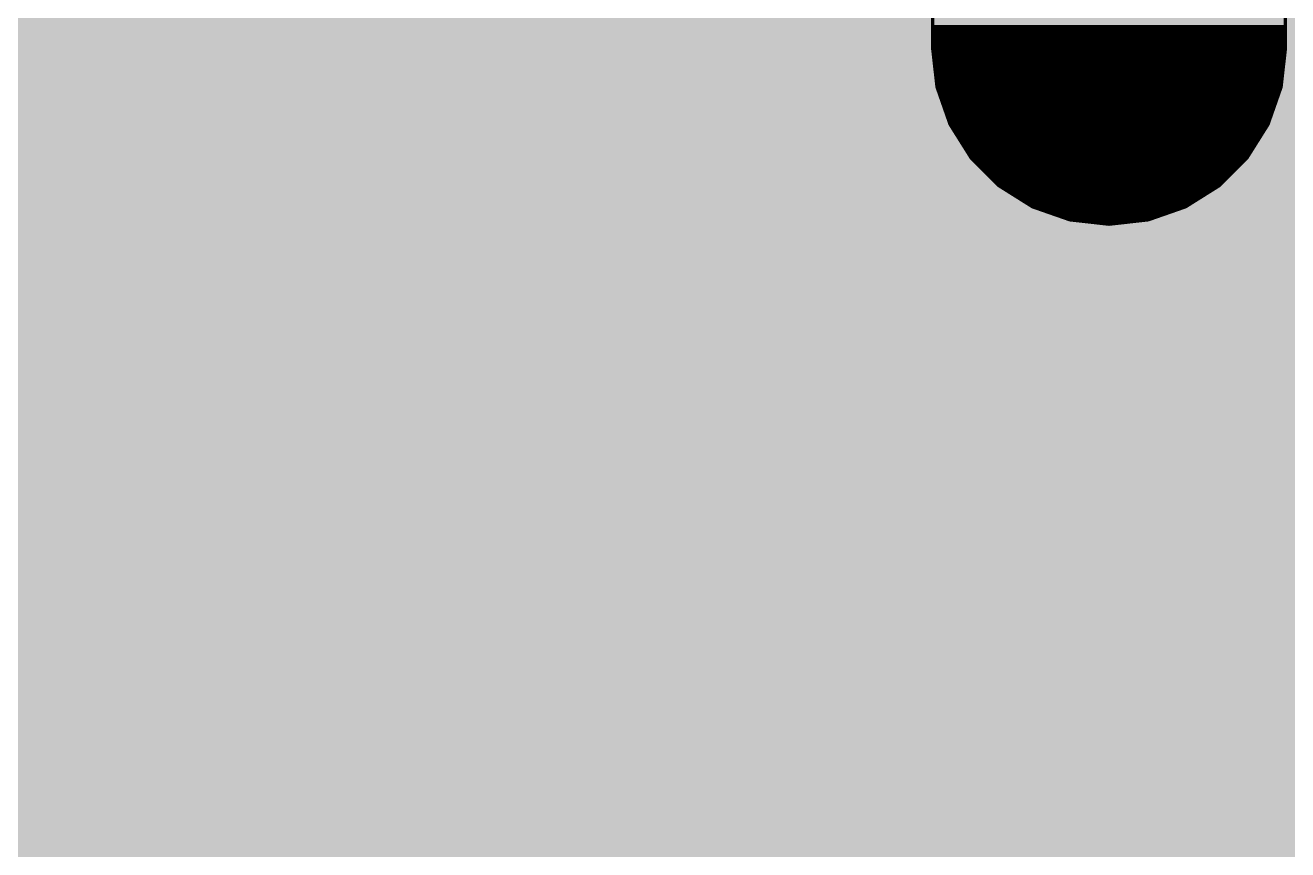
# Model space of a CAD drawing. Extents: x -0.1 to 1.18, y 0 to 3.76.
# Drawn here: x 0.0814 to 0.2223, y 3.025 to 3.1171 of the extents above; entities that cross this region are included whole.
import ezdxf

# ---------------------------------------------------------------- set-up
doc = ezdxf.new("R2010")
doc.units = 0
for name, color, linetype in [('1', 12, 'CONTINUOUS'), ('16', 132, 'CONTINUOUS'), ('18', 110, 'CONTINUOUS'), ('21', 253, 'CONTINUOUS'), ('27', 253, 'CONTINUOUS'), ('39', 12, 'CONTINUOUS'), ('51', 253, 'CONTINUOUS')]:
    doc.layers.add(name, color=color, linetype=linetype)

# ---------------------------------------------------------------- blocks, each defined once
blk = doc.blocks.new('RECT')
blk.add_solid([(-0.5, -0.5), (0.5, -0.5), (-0.5, 0.5), (0.5, 0.5)])
blk = doc.blocks.new('ROUNDV')
at = {"const_width": 0.5}
blk.add_lwpolyline([(0, -0.25, 1), (0, 0.25, 1), (0, -0.25)], format="xyb", dxfattribs=at)

msp = doc.modelspace()

# ---------------------------------------------------------------- linework, layer by layer
at = {"layer": '1'}
for points, const_width in [([(0.182677, 3.173622), (0.182677, 3.114567)], 0.000394), ([(0.222047, 3.114567), (0.222047, 3.173622)], 0.000394), ([(0.106, 3.0055), (0.106, 3.13473)], 0.032), ([(0.124252, 3.134252), (0.115, 3.125)], 0.032), ([(0.15648, 3.134251), (0.15648, 3.117147)], 0.032), ([(0.202362, 3.134252), (0.202362, 3.1)], 0.032), ([(0.15648, 3.117147), (0.15648, 3.110553)], 0.032), ([(0.15648, 3.110553), (0.157874, 3.102646)], 0.032), ([(0.106, 3.104), (0.157636, 3.104)], 0.032), ([(0.157874, 3.102646), (0.16062, 3.095102)], 0.032), ([(0.182677, 3.116929), (0.222047, 3.116929)], 0.000394), ([(0.182677, 3.116535), (0.222047, 3.116535)], 0.000394), ([(0.182677, 3.116142), (0.222047, 3.116142)], 0.000394), ([(0.202362, 3.1), (0.187362, 3.085)], 0.032), ([(0.182677, 3.115748), (0.222047, 3.115748)], 0.000394), ([(0.182677, 3.115354), (0.222047, 3.115354)], 0.000394), ([(0.182677, 3.114961), (0.222047, 3.114961)], 0.000394), ([(0.202362, 3.1), (0.202362, 3.042362)], 0.032), ([(0.182677, 3.114567), (0.183171, 3.110187)], 0.000394), ([(0.182677, 3.114567), (0.222047, 3.114567)], 0.000394), ([(0.182721, 3.114173), (0.222003, 3.114173)], 0.000394), ([(0.182766, 3.11378), (0.221958, 3.11378)], 0.000394), ([(0.18281, 3.113386), (0.221914, 3.113386)], 0.000394), ([(0.221554, 3.110187), (0.222047, 3.114567)], 0.000394), ([(0.182855, 3.112992), (0.22187, 3.112992)], 0.000394), ([(0.182899, 3.112598), (0.221825, 3.112598)], 0.000394), ([(0.182943, 3.112205), (0.221781, 3.112205)], 0.000394), ([(0.16062, 3.095102), (0.16062, 3.095102)], 0.032), ([(0.16062, 3.095102), (0.164634, 3.08815)], 0.032), ([(0.182988, 3.111811), (0.221737, 3.111811)], 0.000394), ([(0.183032, 3.111417), (0.221692, 3.111417)], 0.000394), ([(0.183076, 3.111024), (0.221648, 3.111024)], 0.000394), ([(0.183121, 3.11063), (0.221604, 3.11063)], 0.000394), ([(0.183165, 3.110236), (0.221559, 3.110236)], 0.000394), ([(0.183171, 3.110187), (0.184627, 3.106026)], 0.000394), ([(0.183291, 3.109843), (0.221433, 3.109843)], 0.000394), ([(0.183429, 3.109449), (0.221295, 3.109449)], 0.000394), ([(0.220098, 3.106026), (0.221554, 3.110187)], 0.000394), ([(0.183567, 3.109055), (0.221158, 3.109055)], 0.000394), ([(0.183704, 3.108661), (0.22102, 3.108661)], 0.000394), ([(0.183842, 3.108268), (0.220882, 3.108268)], 0.000394), ([(0.18398, 3.107874), (0.220744, 3.107874)], 0.000394), ([(0.184118, 3.10748), (0.220607, 3.10748)], 0.000394), ([(0.184255, 3.107087), (0.220469, 3.107087)], 0.000394), ([(0.184393, 3.106693), (0.220331, 3.106693)], 0.000394), ([(0.184531, 3.106299), (0.220193, 3.106299)], 0.000394), ([(0.184627, 3.106026), (0.186972, 3.102294)], 0.000394), ([(0.184702, 3.105906), (0.220022, 3.105906)], 0.000394), ([(0.18495, 3.105512), (0.219775, 3.105512)], 0.000394), ([(0.185197, 3.105118), (0.219527, 3.105118)], 0.000394), ([(0.217753, 3.102294), (0.220098, 3.106026)], 0.000394), ([(0.164634, 3.08815), (0.164634, 3.088149)], 0.032), ([(0.164634, 3.088149), (0.169795, 3.082)], 0.032), ([(0.185444, 3.104724), (0.21928, 3.104724)], 0.000394), ([(0.185692, 3.104331), (0.219033, 3.104331)], 0.000394), ([(0.185939, 3.103937), (0.218785, 3.103937)], 0.000394), ([(0.186187, 3.103543), (0.218538, 3.103543)], 0.000394), ([(0.186434, 3.10315), (0.21829, 3.10315)], 0.000394), ([(0.186681, 3.102756), (0.218043, 3.102756)], 0.000394), ([(0.186929, 3.102362), (0.217796, 3.102362)], 0.000394), ([(0.186972, 3.102294), (0.190089, 3.099177)], 0.000394), ([(0.214636, 3.099177), (0.217753, 3.102294)], 0.000394), ([(0.187362, 3.085), (0.145, 3.085)], 0.032), ([(0.187297, 3.101969), (0.217428, 3.101969)], 0.000394), ([(0.187691, 3.101575), (0.217034, 3.101575)], 0.000394), ([(0.188084, 3.101181), (0.21664, 3.101181)], 0.000394), ([(0.188478, 3.100787), (0.216246, 3.100787)], 0.000394), ([(0.188872, 3.100394), (0.215853, 3.100394)], 0.000394), ([(0.189265, 3.1), (0.215459, 3.1)], 0.000394), ([(0.189659, 3.099606), (0.215065, 3.099606)], 0.000394), ([(0.190053, 3.099213), (0.214672, 3.099213)], 0.000394), ([(0.169795, 3.082), (0.169795, 3.082)], 0.032), ([(0.169795, 3.082), (0.175945, 3.076839)], 0.032), ([(0.190089, 3.099177), (0.193821, 3.096831)], 0.000394), ([(0.190658, 3.098819), (0.214066, 3.098819)], 0.000394), ([(0.191285, 3.098425), (0.21344, 3.098425)], 0.000394), ([(0.191911, 3.098031), (0.212813, 3.098031)], 0.000394), ([(0.210903, 3.096831), (0.214636, 3.099177)], 0.000394), ([(0.192538, 3.097638), (0.212187, 3.097638)], 0.000394), ([(0.193164, 3.097244), (0.21156, 3.097244)], 0.000394), ([(0.193791, 3.09685), (0.210933, 3.09685)], 0.000394), ([(0.193821, 3.096831), (0.197982, 3.095375)], 0.000394), ([(0.194892, 3.096457), (0.209832, 3.096457)], 0.000394), ([(0.206742, 3.095375), (0.210903, 3.096831)], 0.000394), ([(0.202361, 3.068685), (0.202361, 3.079934)], 0.032), ([(0.202361, 3.079934), (0.202363, 3.079932)], 0.032), ([(0.202363, 3.079932), (0.202363, 3.068685)], 0.032), ([(0.196017, 3.096063), (0.208707, 3.096063)], 0.000394), ([(0.197142, 3.095669), (0.207582, 3.095669)], 0.000394), ([(0.197982, 3.095375), (0.202362, 3.094882)], 0.000394), ([(0.198868, 3.095276), (0.205856, 3.095276)], 0.000394), ([(0.202362, 3.094882), (0.206742, 3.095375)], 0.000394), ([(0.175945, 3.076839), (0.175945, 3.076839)], 0.032), ([(0.175945, 3.076839), (0.182897, 3.072825)], 0.032), ([(0.182897, 3.072825), (0.182898, 3.072825)], 0.032), ([(0.182898, 3.072825), (0.190442, 3.070079)], 0.032), ([(0.106, 3.072), (0.185164, 3.072)], 0.032), ([(0.202361, 3.072), (0.202363, 3.072)], 0.032), ([(0.190442, 3.070079), (0.190442, 3.070079)], 0.032), ([(0.190442, 3.070079), (0.198348, 3.068685)], 0.032), ([(0.198348, 3.068685), (0.202361, 3.068685)], 0.032), ([(0.202363, 3.068685), (0.205417, 3.068685)], 0.032), ([(0.205417, 3.068685), (0.205417, 3.021333)], 0.032), ([(0.202362, 3.042362), (0.165, 3.005)], 0.032), ([(0.106, 3.04), (0.205417, 3.04)], 0.032), ([(0.205417, 3.021333), (0.187517, 3.003432)], 0.032)]:
    msp.add_lwpolyline(points, dxfattribs=dict(at, const_width=const_width))
for points, const_width in [([(0.109343, 3.130657, 1), (0.120657, 3.119343)], 0.016), ([(0.16448, 3.117147, 1), (0.14848, 3.117147)], 0.016), ([(0.164359, 3.111942, 1), (0.148602, 3.109163)], 0.016), ([(0.14848, 3.117147, 1), (0.16448, 3.117147)], 0.016), ([(0.106, 3.112, 1), (0.106, 3.096)], 0.016), ([(0.157636, 3.096, 1), (0.157636, 3.112)], 0.016), ([(0.14848, 3.110553, 1), (0.16448, 3.110553)], 0.016), ([(0.165392, 3.105383, 1), (0.150357, 3.09991)], 0.016), ([(0.182677, 3.117028, 1), (0.182677, 3.116831)], 0.000197), ([(0.182677, 3.116634, 1), (0.182677, 3.116437)], 0.000197), ([(0.182677, 3.11624, 1), (0.182677, 3.116043)], 0.000197), ([(0.222047, 3.116831, 1), (0.222047, 3.117028)], 0.000197), ([(0.222047, 3.116437, 1), (0.222047, 3.116634)], 0.000197), ([(0.222047, 3.116043, 1), (0.222047, 3.11624)], 0.000197), ([(0.182677, 3.115453, 1), (0.182677, 3.115256)], 0.000197), ([(0.182677, 3.115059, 1), (0.182677, 3.114862)], 0.000197), ([(0.182677, 3.115846, 1), (0.182677, 3.11565)], 0.000197), ([(0.210362, 3.1, 1), (0.194362, 3.1)], 0.016), ([(0.208019, 3.094343, 1), (0.196705, 3.105657)], 0.016), ([(0.222047, 3.11565, 1), (0.222047, 3.115846)], 0.000197), ([(0.222047, 3.115256, 1), (0.222047, 3.115453)], 0.000197), ([(0.222047, 3.114862, 1), (0.222047, 3.115059)], 0.000197), ([(0.182775, 3.114578, 1), (0.182579, 3.114556)], 0.000197), ([(0.182579, 3.114567, 1), (0.182776, 3.114567)], 0.000197), ([(0.182677, 3.114665, 1), (0.182677, 3.114469)], 0.000197), ([(0.182721, 3.114272, 1), (0.182721, 3.114075)], 0.000197), ([(0.182766, 3.113878, 1), (0.182766, 3.113681)], 0.000197), ([(0.18281, 3.113484, 1), (0.18281, 3.113287)], 0.000197), ([(0.221914, 3.113287, 1), (0.221914, 3.113484)], 0.000197), ([(0.222145, 3.114556, 1), (0.221949, 3.114578)], 0.000197), ([(0.221949, 3.114567, 1), (0.222146, 3.114567)], 0.000197), ([(0.221958, 3.113681, 1), (0.221958, 3.113878)], 0.000197), ([(0.222003, 3.114075, 1), (0.222003, 3.114272)], 0.000197), ([(0.222047, 3.114469, 1), (0.222047, 3.114665)], 0.000197), ([(0.182855, 3.113091, 1), (0.182855, 3.112894)], 0.000197), ([(0.182899, 3.112697, 1), (0.182899, 3.1125)], 0.000197), ([(0.182943, 3.112303, 1), (0.182943, 3.112106)], 0.000197), ([(0.221781, 3.112106, 1), (0.221781, 3.112303)], 0.000197), ([(0.221825, 3.1125, 1), (0.221825, 3.112697)], 0.000197), ([(0.22187, 3.112894, 1), (0.22187, 3.113091)], 0.000197), ([(0.149996, 3.101257, 1), (0.165753, 3.104036)], 0.016), ([(0.16062, 3.103102, 1), (0.16062, 3.087102)], 0.016), ([(0.167548, 3.099102, 1), (0.153692, 3.091102)], 0.016), ([(0.16062, 3.087102, 1), (0.16062, 3.103102)], 0.016), ([(0.182988, 3.111909, 1), (0.182988, 3.111713)], 0.000197), ([(0.183032, 3.111516, 1), (0.183032, 3.111319)], 0.000197), ([(0.183076, 3.111122, 1), (0.183076, 3.110925)], 0.000197), ([(0.183121, 3.110728, 1), (0.183121, 3.110531)], 0.000197), ([(0.221604, 3.110531, 1), (0.221604, 3.110728)], 0.000197), ([(0.221648, 3.110925, 1), (0.221648, 3.111122)], 0.000197), ([(0.221692, 3.111319, 1), (0.221692, 3.111516)], 0.000197), ([(0.221737, 3.111713, 1), (0.221737, 3.111909)], 0.000197), ([(0.183165, 3.110335, 1), (0.183165, 3.110138)], 0.000197), ([(0.183264, 3.110219, 1), (0.183078, 3.110154)], 0.000197), ([(0.183073, 3.110176, 1), (0.183269, 3.110198)], 0.000197), ([(0.183291, 3.109941, 1), (0.183291, 3.109744)], 0.000197), ([(0.183429, 3.109547, 1), (0.183429, 3.10935)], 0.000197), ([(0.221295, 3.10935, 1), (0.221295, 3.109547)], 0.000197), ([(0.221433, 3.109744, 1), (0.221433, 3.109941)], 0.000197), ([(0.221456, 3.110198, 1), (0.221651, 3.110176)], 0.000197), ([(0.221647, 3.110154, 1), (0.221461, 3.110219)], 0.000197), ([(0.221559, 3.110138, 1), (0.221559, 3.110335)], 0.000197), ([(0.183567, 3.109154, 1), (0.183567, 3.108957)], 0.000197), ([(0.183704, 3.10876, 1), (0.183704, 3.108563)], 0.000197), ([(0.183842, 3.108366, 1), (0.183842, 3.108169)], 0.000197), ([(0.18398, 3.107972, 1), (0.18398, 3.107776)], 0.000197), ([(0.194362, 3.1, 1), (0.210362, 3.1)], 0.016), ([(0.220744, 3.107776, 1), (0.220744, 3.107972)], 0.000197), ([(0.220882, 3.108169, 1), (0.220882, 3.108366)], 0.000197), ([(0.22102, 3.108563, 1), (0.22102, 3.10876)], 0.000197), ([(0.221158, 3.108957, 1), (0.221158, 3.109154)], 0.000197), ([(0.184118, 3.107579, 1), (0.184118, 3.107382)], 0.000197), ([(0.184255, 3.107185, 1), (0.184255, 3.106988)], 0.000197), ([(0.184393, 3.106791, 1), (0.184393, 3.106594)], 0.000197), ([(0.184531, 3.106398, 1), (0.184531, 3.106201)], 0.000197), ([(0.220193, 3.106201, 1), (0.220193, 3.106398)], 0.000197), ([(0.220331, 3.106594, 1), (0.220331, 3.106791)], 0.000197), ([(0.220469, 3.106988, 1), (0.220469, 3.107185)], 0.000197), ([(0.220607, 3.107382, 1), (0.220607, 3.107579)], 0.000197), ([(0.153103, 3.092366, 1), (0.168138, 3.097838)], 0.016), ([(0.18471, 3.106078, 1), (0.184543, 3.105974)], 0.000197), ([(0.184534, 3.105993, 1), (0.18472, 3.106058)], 0.000197), ([(0.184702, 3.106004, 1), (0.184702, 3.105807)], 0.000197), ([(0.18495, 3.10561, 1), (0.18495, 3.105413)], 0.000197), ([(0.185197, 3.105217, 1), (0.185197, 3.10502)], 0.000197), ([(0.219527, 3.10502, 1), (0.219527, 3.105217)], 0.000197), ([(0.219775, 3.105413, 1), (0.219775, 3.10561)], 0.000197), ([(0.220005, 3.106058, 1), (0.220191, 3.105993)], 0.000197), ([(0.220181, 3.105974, 1), (0.220014, 3.106078)], 0.000197), ([(0.220022, 3.105807, 1), (0.220022, 3.106004)], 0.000197), ([(0.170763, 3.093292, 1), (0.158506, 3.083007)], 0.016), ([(0.168212, 3.095305, 1), (0.161057, 3.080994)], 0.016), ([(0.185444, 3.104823, 1), (0.185444, 3.104626)], 0.000197), ([(0.185692, 3.104429, 1), (0.185692, 3.104232)], 0.000197), ([(0.185939, 3.104035, 1), (0.185939, 3.103839)], 0.000197), ([(0.186187, 3.103642, 1), (0.186187, 3.103445)], 0.000197), ([(0.218538, 3.103445, 1), (0.218538, 3.103642)], 0.000197), ([(0.218785, 3.103839, 1), (0.218785, 3.104035)], 0.000197), ([(0.219033, 3.104232, 1), (0.219033, 3.104429)], 0.000197), ([(0.21928, 3.104626, 1), (0.21928, 3.104823)], 0.000197), ([(0.161057, 3.080994, 1), (0.168212, 3.095305)], 0.016), ([(0.186434, 3.103248, 1), (0.186434, 3.103051)], 0.000197), ([(0.186681, 3.102854, 1), (0.186681, 3.102657)], 0.000197), ([(0.186929, 3.102461, 1), (0.186929, 3.102264)], 0.000197), ([(0.187041, 3.102363, 1), (0.186902, 3.102224)], 0.000197), ([(0.186888, 3.102241, 1), (0.187055, 3.102346)], 0.000197), ([(0.217669, 3.102346, 1), (0.217836, 3.102241)], 0.000197), ([(0.217822, 3.102224, 1), (0.217683, 3.102363)], 0.000197), ([(0.217796, 3.102264, 1), (0.217796, 3.102461)], 0.000197), ([(0.218043, 3.102657, 1), (0.218043, 3.102854)], 0.000197), ([(0.21829, 3.103051, 1), (0.21829, 3.103248)], 0.000197), ([(0.145, 3.093, 1), (0.145, 3.077)], 0.016), ([(0.187362, 3.077, 1), (0.187362, 3.093)], 0.016), ([(0.187297, 3.102067, 1), (0.187297, 3.10187)], 0.000197), ([(0.187691, 3.101673, 1), (0.187691, 3.101476)], 0.000197), ([(0.188084, 3.10128, 1), (0.188084, 3.101083)], 0.000197), ([(0.188478, 3.100886, 1), (0.188478, 3.100689)], 0.000197), ([(0.216246, 3.100689, 1), (0.216246, 3.100886)], 0.000197), ([(0.21664, 3.101083, 1), (0.21664, 3.10128)], 0.000197), ([(0.217034, 3.101476, 1), (0.217034, 3.101673)], 0.000197), ([(0.217428, 3.10187, 1), (0.217428, 3.102067)], 0.000197), ([(0.157706, 3.08415, 1), (0.171562, 3.09215)], 0.016), ([(0.188872, 3.100492, 1), (0.188872, 3.100295)], 0.000197), ([(0.189265, 3.100098, 1), (0.189265, 3.099902)], 0.000197), ([(0.189659, 3.099705, 1), (0.189659, 3.099508)], 0.000197), ([(0.190053, 3.099311, 1), (0.190053, 3.099114)], 0.000197), ([(0.214672, 3.099114, 1), (0.214672, 3.099311)], 0.000197), ([(0.215065, 3.099508, 1), (0.215065, 3.099705)], 0.000197), ([(0.215459, 3.099902, 1), (0.215459, 3.100098)], 0.000197), ([(0.215853, 3.100295, 1), (0.215853, 3.100492)], 0.000197), ([(0.174937, 3.088128, 1), (0.164652, 3.075871)], 0.016), ([(0.177795, 3.082, 1), (0.161795, 3.082)], 0.016), ([(0.181705, 3.090657, 1), (0.193019, 3.079343)], 0.016), ([(0.190141, 3.09926, 1), (0.190036, 3.099093)], 0.000197), ([(0.190019, 3.099107, 1), (0.190158, 3.099246)], 0.000197), ([(0.190658, 3.098917, 1), (0.190658, 3.09872)], 0.000197), ([(0.191285, 3.098524, 1), (0.191285, 3.098327)], 0.000197), ([(0.191911, 3.09813, 1), (0.191911, 3.097933)], 0.000197), ([(0.212813, 3.097933, 1), (0.212813, 3.09813)], 0.000197), ([(0.21344, 3.098327, 1), (0.21344, 3.098524)], 0.000197), ([(0.214066, 3.09872, 1), (0.214066, 3.098917)], 0.000197), ([(0.214566, 3.099246, 1), (0.214705, 3.099107)], 0.000197), ([(0.214688, 3.099093, 1), (0.214583, 3.09926)], 0.000197), ([(0.192538, 3.097736, 1), (0.192538, 3.097539)], 0.000197), ([(0.193164, 3.097343, 1), (0.193164, 3.097146)], 0.000197), ([(0.193791, 3.096949, 1), (0.193791, 3.096752)], 0.000197), ([(0.193854, 3.096924, 1), (0.193789, 3.096738)], 0.000197), ([(0.193769, 3.096748, 1), (0.193874, 3.096915)], 0.000197), ([(0.194892, 3.096555, 1), (0.194892, 3.096358)], 0.000197), ([(0.209832, 3.096358, 1), (0.209832, 3.096555)], 0.000197), ([(0.210851, 3.096915, 1), (0.210956, 3.096748)], 0.000197), ([(0.210936, 3.096738, 1), (0.210871, 3.096924)], 0.000197), ([(0.210933, 3.096752, 1), (0.210933, 3.096949)], 0.000197), ([(0.21156, 3.097146, 1), (0.21156, 3.097343)], 0.000197), ([(0.212187, 3.097539, 1), (0.212187, 3.097736)], 0.000197), ([(0.210361, 3.079934, 1), (0.194361, 3.079934)], 0.016), ([(0.208507, 3.085055, 1), (0.196216, 3.074812)], 0.016), ([(0.210363, 3.079932, 1), (0.194363, 3.079932)], 0.016), ([(0.196017, 3.096161, 1), (0.196017, 3.095965)], 0.000197), ([(0.197142, 3.095768, 1), (0.197142, 3.095571)], 0.000197), ([(0.197993, 3.095473, 1), (0.197971, 3.095278)], 0.000197), ([(0.197949, 3.095283, 1), (0.198014, 3.095468)], 0.000197), ([(0.198868, 3.095374, 1), (0.198868, 3.095177)], 0.000197), ([(0.205856, 3.095177, 1), (0.205856, 3.095374)], 0.000197), ([(0.20671, 3.095468, 1), (0.206775, 3.095283)], 0.000197), ([(0.206754, 3.095278, 1), (0.206731, 3.095473)], 0.000197), ([(0.207582, 3.095571, 1), (0.207582, 3.095768)], 0.000197), ([(0.208707, 3.095965, 1), (0.208707, 3.096161)], 0.000197), ([(0.163666, 3.076857, 1), (0.175923, 3.087142)], 0.016), ([(0.202351, 3.09498, 1), (0.202373, 3.094784)], 0.000197), ([(0.202351, 3.094784, 1), (0.202373, 3.09498)], 0.000197), ([(0.175945, 3.084839, 1), (0.175945, 3.068839)], 0.016), ([(0.179945, 3.083767, 1), (0.171945, 3.069911)], 0.016), ([(0.175945, 3.068839, 1), (0.175945, 3.084839)], 0.016), ([(0.196217, 3.074811, 1), (0.208508, 3.085054)], 0.016), ([(0.170802, 3.070711, 1), (0.181087, 3.082967)], 0.016), ([(0.161795, 3.082, 1), (0.177795, 3.082)], 0.016), ([(0.182897, 3.080825, 1), (0.182897, 3.064825)], 0.016), ([(0.185634, 3.080342, 1), (0.180161, 3.065307)], 0.016), ([(0.182898, 3.064825, 1), (0.182898, 3.080825)], 0.016), ([(0.106, 3.08, 1), (0.106, 3.064)], 0.016), ([(0.178897, 3.065897, 1), (0.186897, 3.079753)], 0.016), ([(0.185164, 3.064, 1), (0.185164, 3.08)], 0.016), ([(0.202361, 3.08, 1), (0.202361, 3.064)], 0.016), ([(0.202363, 3.064, 1), (0.202363, 3.08)], 0.016), ([(0.190442, 3.078079, 1), (0.190442, 3.062079)], 0.016), ([(0.191831, 3.077957, 1), (0.189052, 3.062201)], 0.016), ([(0.187705, 3.062561, 1), (0.193178, 3.077597)], 0.016), ([(0.190442, 3.062079, 1), (0.190442, 3.078079)], 0.016), ([(0.198348, 3.076685, 1), (0.198348, 3.060685)], 0.016), ([(0.202363, 3.076685, 1), (0.202363, 3.060685)], 0.016), ([(0.196959, 3.060806, 1), (0.199737, 3.076563)], 0.016), ([(0.213417, 3.068685, 1), (0.197417, 3.068685)], 0.016), ([(0.202361, 3.060685, 1), (0.202362, 3.076685)], 0.016), ([(0.205417, 3.060685, 1), (0.205417, 3.076685)], 0.016), ([(0.194361, 3.068685, 1), (0.210361, 3.068685)], 0.016), ([(0.194363, 3.068685, 1), (0.210363, 3.068685)], 0.016), ([(0.208019, 3.036705, 1), (0.196705, 3.048019)], 0.016), ([(0.106, 3.048, 1), (0.106, 3.032)], 0.016), ([(0.205417, 3.032, 1), (0.205417, 3.048)], 0.016), ([(0.194362, 3.042362, 1), (0.210362, 3.042362)], 0.016), ([(0.211074, 3.015676, 1), (0.19976, 3.026989)], 0.016), ([(0.197417, 3.021333, 1), (0.213417, 3.021333)], 0.016)]:
    msp.add_lwpolyline(points, format="xyb", dxfattribs=dict(at, const_width=const_width))
at = {"layer": '16', "const_width": 0.032}
for points in [[(0.056, 3.104), (0.759887, 3.104)], [(0.056, 3.072), (0.72971, 3.072)], [(0.056, 3.04), (0.72126, 3.04)], [(0.248165, 3.0145), (0.226296, 3.005442)]]:
    msp.add_lwpolyline(points, dxfattribs=at)
at = {"layer": '21', "const_width": 0.005}
for points in [[(0.103937, 3.114567), (0.103937, 3.170866)], [(0.170079, 3.114567), (0.103937, 3.114567)]]:
    msp.add_lwpolyline(points, dxfattribs=at)
at = {"layer": '21', "const_width": 0.0025}
for points in [[(0.103937, 3.115817, 1), (0.103937, 3.113317)], [(0.170079, 3.113317, 1), (0.170079, 3.115817)], [(0.102687, 3.114567, 1), (0.105187, 3.114567)]]:
    msp.add_lwpolyline(points, format="xyb", dxfattribs=at)
at = {"layer": '27', "const_width": 0.004}
for points in [[(0.087437, 3.05354), (0.087437, 3.073984)], [(0.087437, 3.073984), (0.112992, 3.073984)], [(0.132437, 3.073984), (0.14777, 3.073984)], [(0.177436, 3.063762), (0.190214, 3.073984)], [(0.190214, 3.073984), (0.190214, 3.027984)], [(0.10277, 3.05354), (0.087437, 3.05354)], [(0.14777, 3.05354), (0.137548, 3.05354)], [(0.112992, 3.038206), (0.112992, 3.043318)], [(0.087437, 3.027984), (0.10277, 3.027984)], [(0.132437, 3.027984), (0.145214, 3.027984)], [(0.177436, 3.027984), (0.202992, 3.027984)]]:
    msp.add_lwpolyline(points, dxfattribs=at)
at = {"layer": '27'}
for points, const_width in [([(0.088437, 3.073984, 1), (0.086437, 3.073984)], 0.002), ([(0.087437, 3.074984, 1), (0.087437, 3.072984)], 0.002), ([(0.112992, 3.072984, 1), (0.112992, 3.074984)], 0.002), ([(0.132437, 3.074984, 1), (0.132437, 3.072984)], 0.002), ([(0.14777, 3.05354, 1), (0.14777, 3.073984)], 0.004), ([(0.14777, 3.074984, 1), (0.14777, 3.072984)], 0.002), ([(0.14777, 3.072984, 1), (0.14777, 3.074984)], 0.002), ([(0.191214, 3.073984, 1), (0.189214, 3.073984)], 0.002), ([(0.190839, 3.073203, 1), (0.189589, 3.074765)], 0.002), ([(0.176812, 3.064543, 1), (0.178061, 3.062981)], 0.002), ([(0.087437, 3.05454, 1), (0.087437, 3.05254)], 0.002), ([(0.086437, 3.05354, 1), (0.088437, 3.05354)], 0.002), ([(0.112992, 3.043318, 0.414214), (0.10277, 3.05354)], 0.004), ([(0.10277, 3.05454, 1), (0.10277, 3.05254)], 0.002), ([(0.10277, 3.05254, 1), (0.10277, 3.05454)], 0.002), ([(0.137548, 3.05454, 1), (0.137548, 3.05254)], 0.002), ([(0.145214, 3.027984, 1), (0.145214, 3.05354)], 0.004), ([(0.145214, 3.05454, 1), (0.145214, 3.05254)], 0.002), ([(0.14777, 3.05454, 1), (0.14777, 3.05254)], 0.002), ([(0.14777, 3.05254, 1), (0.14777, 3.05454)], 0.002), ([(0.113992, 3.043318, 1), (0.111992, 3.043318)], 0.002), ([(0.111992, 3.043318, 1), (0.113992, 3.043318)], 0.002), ([(0.10277, 3.027984, 0.414214), (0.112992, 3.038206)], 0.004), ([(0.113992, 3.038206, 1), (0.111992, 3.038206)], 0.002), ([(0.111992, 3.038206, 1), (0.113992, 3.038206)], 0.002), ([(0.087437, 3.028984, 1), (0.087437, 3.026984)], 0.002), ([(0.10277, 3.028984, 1), (0.10277, 3.026984)], 0.002), ([(0.10277, 3.026984, 1), (0.10277, 3.028984)], 0.002), ([(0.132437, 3.028984, 1), (0.132437, 3.026984)], 0.002), ([(0.145214, 3.028984, 1), (0.145214, 3.026984)], 0.002), ([(0.145214, 3.026984, 1), (0.145214, 3.028984)], 0.002), ([(0.177436, 3.028984, 1), (0.177436, 3.026984)], 0.002), ([(0.189214, 3.027984, 1), (0.191214, 3.027984)], 0.002), ([(0.202992, 3.026984, 1), (0.202992, 3.028984)], 0.002)]:
    msp.add_lwpolyline(points, format="xyb", dxfattribs=dict(at, const_width=const_width))
at = {"layer": '39', "const_width": 0.001969}
msp.add_lwpolyline([(0.625591, 3.085039), (0.074409, 3.085039)], dxfattribs=at)
at = {"layer": '51', "const_width": 0.005}
for points in [[(0.103937, 3.114567), (0.103937, 3.514173)], [(0.596063, 3.114567), (0.103937, 3.114567)]]:
    msp.add_lwpolyline(points, dxfattribs=at)
at = {"layer": '51', "const_width": 0.0025}
for points in [[(0.103937, 3.115817, 1), (0.103937, 3.113317)], [(0.102687, 3.114567, 1), (0.105187, 3.114567)]]:
    msp.add_lwpolyline(points, format="xyb", dxfattribs=at)

# ---------------------------------------------------------------- block references
at = {"layer": '1', "xscale": 0.028, "yscale": 0.056}
msp.add_blockref('RECT', (0.202362, 3.134252), dxfattribs=at)
at = {"layer": '18', "xscale": 0.075, "yscale": 0.075}
msp.add_blockref('ROUNDV', (0.165, 3.005), dxfattribs=at)
msp.add_blockref('ROUNDV', (0.165, 3.005), dxfattribs=at)

doc.saveas('drawing.dxf')
